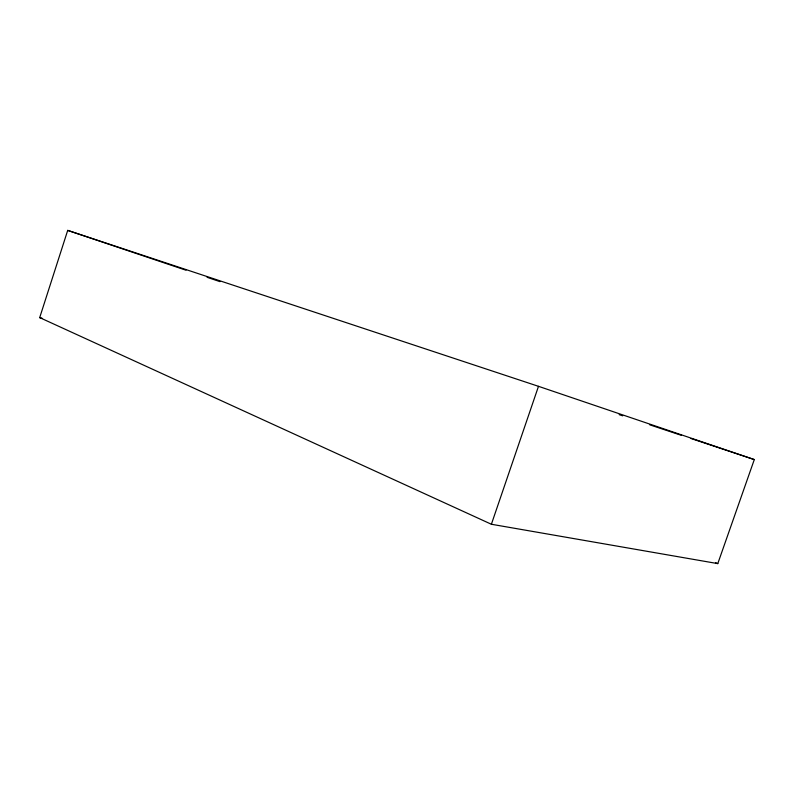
<?xml version="1.0" encoding="UTF-8"?>
<svg xmlns="http://www.w3.org/2000/svg" width="794" height="794" viewBox="0 0 794 794"><rect width="100%" height="100%" fill="white"/><g stroke="black" fill="none" stroke-linecap="round" stroke-linejoin="round"><path stroke-width="1.19" d="M39.7 317.6L67.708 230.389L538.491 386.321L754.3 459.577L717.786 563.611L491.387 524.258L39.7 317.6L42.092 318.235M491.387 524.258L538.491 386.321M619.191 414.667L622.714 415.838M649.74 424.82L681.46 435.36M690.859 438.487L754.3 459.577M67.708 230.389L186.004 270.208M207.085 277.305L219.968 281.642M715.493 562.658L717.786 563.611"/></g></svg>
